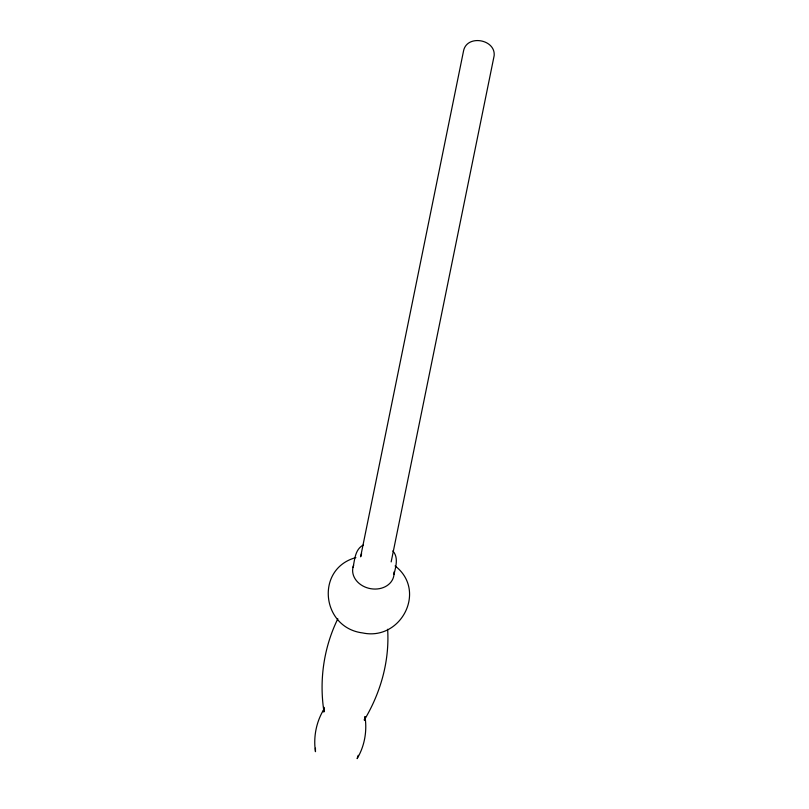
<?xml version="1.0" encoding="UTF-8"?>
<svg xmlns="http://www.w3.org/2000/svg" width="809" height="809" viewBox="0 0 809 809"><rect width="100%" height="100%" fill="white"/><g stroke="black" fill="none" stroke-linecap="round" stroke-linejoin="round"><path stroke-width="1.21" d="M353.068 567.402C354.787 559.484 355.02 549.453 363.16 545.094M391.162 561.891L494.147 55.71C495.735 39.267 467.147 34.241 463.608 50.613L360.622 556.804L361.623 553.659M394.044 574.238C395.753 566.684 398.756 557.472 392.82 550.929M365.395 716.541L364.97 720.334L364.93 716.885M323.994 709.695L323.307 711.839L323.954 707.319L324.015 711.9C318.999 680.369 323.762 647.483 337.828 618.794M365.274 716.875L364.252 720.091C380.604 692.959 389.665 661.095 387.632 629.281M358.195 755.303L357.133 758.63C364.515 746.292 367.195 731.387 365.061 717.199M324.116 708.947C316.299 721.598 313.225 736.989 315.47 751.682L315.429 748.173M355.879 557.583C315.014 568.676 321.365 627.744 362.584 632.921C401.153 641.234 427.233 590.55 395.095 565.946M393.983 571.993A20.852 16.969 11.5 0 1 370.846 588.719A20.852 16.969 11.5 0 1 353.654 565.279"/></g></svg>
